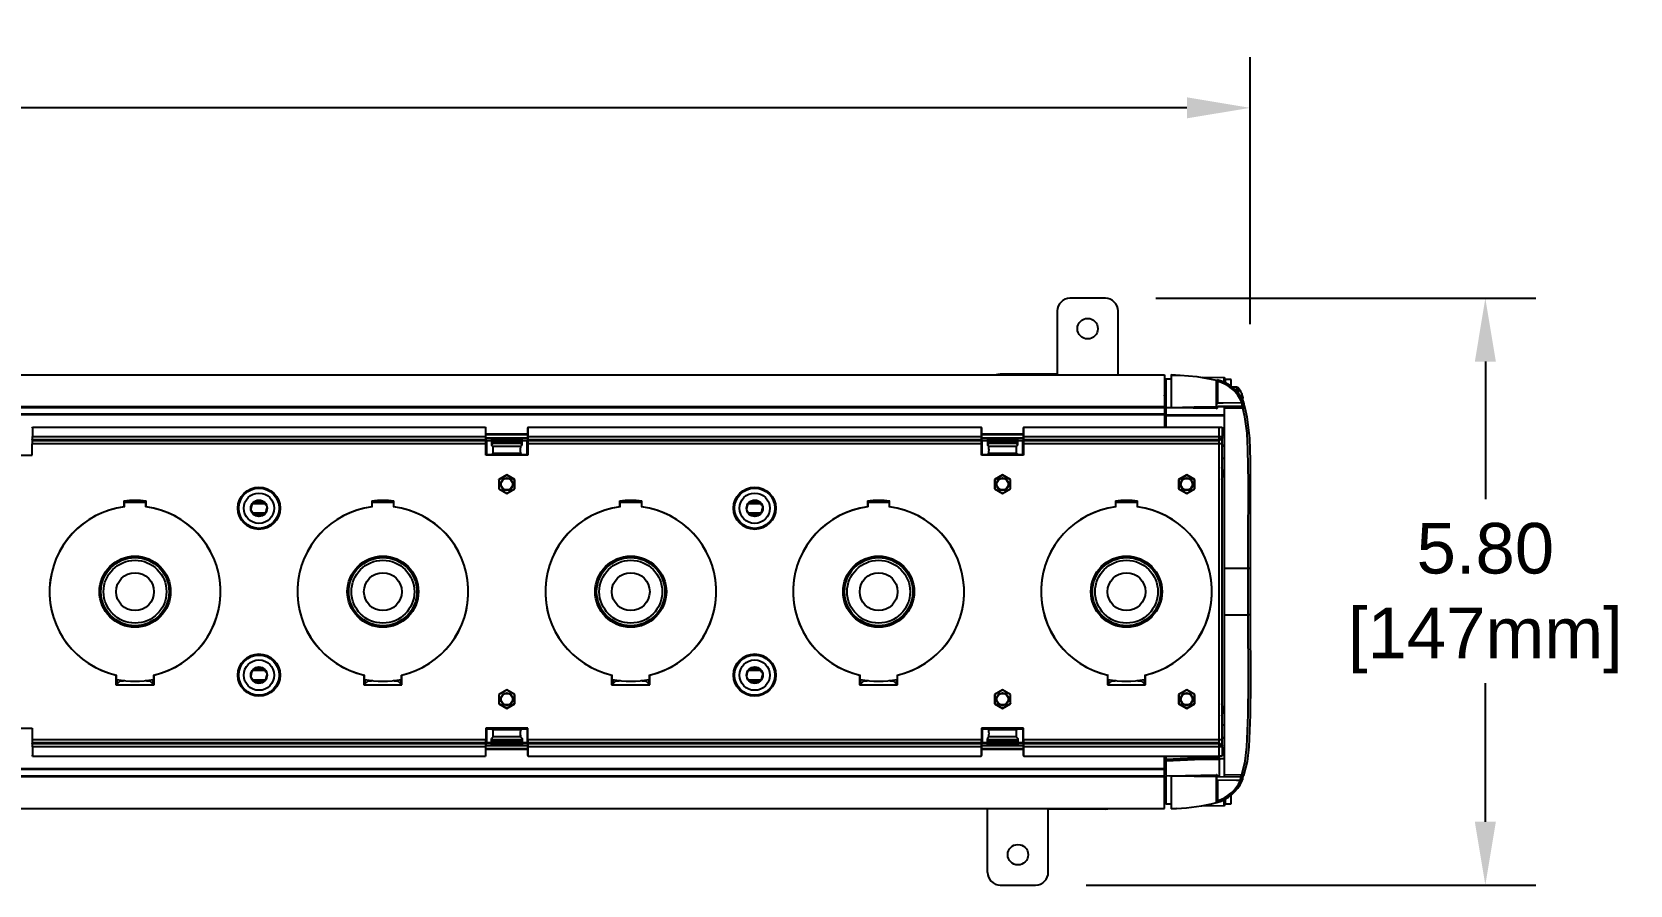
# Model space of a CAD drawing. Header units: inches. Extents: x 5 to 105, y 0 to 80.
# Drawn here: x 71.13 to 86.93, y 3.65 to 12.08 of the extents above; entities that cross this region are included whole.
import ezdxf

# ---------------------------------------------------------------- set-up
doc = ezdxf.new("R2010")
doc.units = ezdxf.units.IN
doc.header["$MEASUREMENT"] = 0
doc.layers.add('DIM', color=1, linetype='Continuous')
doc.styles.add('Arial', font='arial.ttf')
doc.dimstyles.new('ANSI & Metric .50 Stacked', dxfattribs={"dimscale": 2.666667, "dimtxt": 0.5, "dimasz": 0.625, "dimexe": 0.5, "dimexo": 0.5, "dimgap": 0.166667, "dimtad": 0, "dimtih": 1, "dimtoh": 1, "dimzin": 4, "dimdsep": 46, "dimtxsty": 'Arial', "dimcen": 0.25, "dimadec": 0, "dimazin": 0, "dimtfac": 0.75, "dimtofl": 0, "dimtmove": 0, "dimatfit": 3, "dimfxl": 1, "dimtolj": 1, "dimtzin": 0, "dimarcsym": 0})

# ---------------------------------------------------------------- blocks, each defined once
blk = doc.blocks.new('*D2')
at = {"layer": 'Defpoints', "color": 0, "transparency": 16777216}
for p in [(83.174, 11.333), (4.777, 8.695), (83.174, 8.694)]:
    blk.add_point(p, dxfattribs=at)
at = {"layer": 'DIM', "color": 0, "lineweight": -2, "transparency": 16777216}
for p, q in [((4.777, 9.195), (4.777, 11.833)), ((83.174, 9.194), (83.174, 11.833)), ((5.402, 11.333), (42.302, 11.333)), ((82.549, 11.333), (45.649, 11.333))]:
    blk.add_line(p, q, dxfattribs=at)
at = {"layer": 'DIM', "color": 0, "transparency": 16777216}
for points in [[(5.402, 11.437), (5.402, 11.229), (4.777, 11.333)], [(82.549, 11.437), (82.549, 11.229), (83.174, 11.333)]]:
    blk.add_solid(points, dxfattribs=at)
at = {"layer": 'DIM', "color": 0, "transparency": 16777216, "char_height": 0.5, "attachment_point": 5, "style": 'Arial'}
for s, insert in [('\\A1;78.40', (43.976, 11.755)), ('\\A1;[1991mm]', (43.976, 10.846))]:
    blk.add_mtext(s, dxfattribs=dict(at, insert=insert))
blk = doc.blocks.new('*D8')
at = {"layer": 'Defpoints', "color": 0, "transparency": 16777216}
for p in [(81.743, 9.45), (85.499, 9.45), (81.054, 3.65)]:
    blk.add_point(p, dxfattribs=at)
at = {"layer": 'DIM', "color": 0, "lineweight": -2, "transparency": 16777216}
for p, q in [((82.243, 9.45), (85.999, 9.45)), ((85.499, 8.825), (85.499, 7.463)), ((85.499, 4.275), (85.499, 5.645)), ((81.554, 3.65), (85.999, 3.65))]:
    blk.add_line(p, q, dxfattribs=at)
at = {"layer": 'DIM', "color": 0, "transparency": 16777216}
for points in [[(85.395, 8.825), (85.603, 8.825), (85.499, 9.45)], [(85.395, 4.275), (85.603, 4.275), (85.499, 3.65)]]:
    blk.add_solid(points, dxfattribs=at)
at = {"layer": 'DIM', "color": 0, "transparency": 16777216, "char_height": 0.5, "attachment_point": 5, "style": 'Arial'}
for s, insert in [('\\A1;5.80', (85.499, 6.976)), ('\\A1;[147mm]', (85.499, 6.067))]:
    blk.add_mtext(s, dxfattribs=dict(at, insert=insert))

msp = doc.modelspace()

# ---------------------------------------------------------------- linework, layer by layer
for p, q in [((81.268, 9.325), (81.268, 8.7)), ((81.743, 9.45), (81.393, 9.45)), ((81.868, 8.693), (81.868, 9.325)), ((5.627, 8.693), (82.327, 8.693)), ((81.268, 8.7), (80.704, 8.7)), ((82.327, 8.693), (82.327, 8.177)), ((82.392, 8.697), (82.392, 8.369)), ((82.392, 8.697), (82.484, 8.691)), ((82.392, 8.692), (82.484, 8.691)), ((82.327, 8.532), (82.342, 8.531)), ((82.342, 8.65), (82.342, 8.368)), ((82.919, 8.663), (82.7, 8.666)), ((82.842, 8.641), (82.844, 8.641)), ((82.846, 8.64), (82.844, 8.641)), ((82.846, 8.396), (82.846, 8.646)), ((82.852, 8.631), (82.852, 8.409)), ((82.919, 8.621), (82.919, 8.663)), ((82.928, 8.653), (82.928, 8.613)), ((82.988, 8.647), (82.928, 8.647)), ((82.988, 8.575), (82.988, 8.647)), ((83.039, 8.572), (83.01, 8.572)), ((83.01, 8.572), (83.01, 8.558)), ((83.039, 8.572), (83.039, 8.535)), ((83.056, 8.564), (83.056, 8.513)), ((5.627, 8.381), (82.327, 8.381)), ((82.335, 8.408), (82.323, 8.409)), ((82.327, 8.375), (82.342, 8.375)), ((82.328, 8.432), (82.342, 8.431)), ((82.342, 8.421), (82.329, 8.422)), ((82.667, 8.374), (82.842, 8.37)), ((82.842, 8.377), (82.842, 8.377)), ((82.842, 8.37), (82.842, 8.377)), ((82.852, 8.38), (82.852, 8.37)), ((82.856, 8.379), (82.856, 8.379)), ((82.921, 8.38), (82.921, 8.38)), ((82.922, 8.38), (83.093, 8.383)), ((82.922, 4.723), (82.922, 8.38)), ((83.091, 8.508), (83.091, 8.507)), ((83.091, 8.435), (83.091, 8.4)), ((83.091, 8.434), (83.104, 8.435)), ((83.105, 8.434), (83.091, 8.433)), ((83.091, 8.432), (83.104, 8.433)), ((83.093, 8.383), (83.096, 8.383)), ((83.105, 8.462), (83.101, 8.462)), ((83.101, 8.461), (83.105, 8.461)), ((82.327, 8.369), (5.627, 8.369)), ((5.627, 8.309), (82.327, 8.309)), ((82.327, 8.299), (5.627, 8.299)), ((82.342, 8.365), (82.327, 8.365)), ((82.327, 8.235), (82.342, 8.235)), ((82.342, 8.225), (82.327, 8.225)), ((82.392, 8.369), (82.342, 8.368)), ((82.342, 8.361), (82.342, 8.177)), ((82.342, 8.299), (82.922, 8.299)), ((82.922, 8.289), (82.342, 8.289)), ((82.842, 8.36), (82.38, 8.369)), ((82.852, 8.37), (82.842, 8.37)), ((83.103, 8.363), (82.922, 8.36)), ((71.132, 8.171), (71.138, 8.177)), ((71.138, 8.177), (71.138, 8.084)), ((71.138, 8.177), (75.616, 8.177)), ((71.138, 8.084), (75.616, 8.084)), ((75.616, 8.177), (75.616, 8.084)), ((75.621, 8.171), (75.616, 8.177)), ((75.621, 8.082), (75.621, 8.171)), ((75.621, 8.109), (76.032, 8.109)), ((76.032, 8.101), (75.621, 8.101)), ((75.627, 8.032), (75.621, 8.082)), ((75.622, 8.071), (76.031, 8.071)), ((76.031, 8.069), (75.623, 8.069)), ((75.677, 8.069), (75.677, 8)), ((75.692, 8.055), (75.678, 8.069)), ((75.962, 8.055), (75.976, 8.069)), ((75.977, 8), (75.977, 8.069)), ((76.032, 8.082), (76.027, 8.032)), ((76.038, 8.177), (76.032, 8.171)), ((76.032, 8.171), (76.032, 8.082)), ((76.038, 8.084), (76.038, 8.177)), ((76.038, 8.177), (80.516, 8.177)), ((76.038, 8.084), (80.516, 8.084)), ((80.516, 8.177), (80.516, 8.084)), ((80.521, 8.171), (80.516, 8.177)), ((80.521, 8.082), (80.521, 8.171)), ((80.521, 8.109), (80.932, 8.109)), ((80.932, 8.101), (80.521, 8.101)), ((80.527, 8.032), (80.521, 8.082)), ((80.522, 8.071), (80.931, 8.071)), ((80.931, 8.069), (80.523, 8.069)), ((80.577, 8.069), (80.577, 8)), ((80.592, 8.055), (80.578, 8.069)), ((80.862, 8.055), (80.876, 8.069)), ((80.877, 8), (80.877, 8.069)), ((80.932, 8.082), (80.927, 8.032)), ((80.938, 8.177), (80.932, 8.171)), ((80.932, 8.171), (80.932, 8.082)), ((80.938, 8.084), (80.938, 8.177)), ((80.938, 8.177), (82.867, 8.177)), ((80.938, 8.084), (82.897, 8.084)), ((82.867, 4.923), (82.867, 8.177)), ((82.867, 8.177), (82.897, 8.175)), ((82.896, 8.075), (82.867, 8.05)), ((82.896, 8.069), (82.867, 8.044)), ((82.896, 8.075), (82.896, 8.069)), ((82.897, 8.175), (82.897, 8.084)), ((82.897, 8.106), (82.922, 8.104)), ((82.922, 8.094), (82.897, 8.096)), ((71.134, 7.898), (71.127, 7.905)), ((71.134, 7.898), (71.134, 8.01)), ((75.619, 8.01), (71.134, 8.01)), ((71.136, 8.05), (71.136, 8.044)), ((75.617, 8.05), (71.136, 8.05)), ((71.136, 8.044), (75.618, 8.044)), ((75.617, 8.05), (75.618, 8.044)), ((75.619, 7.898), (75.619, 8.01)), ((75.619, 7.898), (75.627, 7.905)), ((75.625, 8.048), (75.677, 8.048)), ((75.625, 8.045), (75.677, 8.045)), ((75.627, 8.032), (75.627, 7.905)), ((75.627, 7.905), (75.668, 7.905)), ((75.677, 8), (75.692, 8.015)), ((75.691, 7.986), (75.677, 8)), ((75.678, 7.906), (75.691, 7.916)), ((75.963, 7.986), (75.691, 7.986)), ((75.963, 7.916), (75.691, 7.916)), ((75.962, 8.055), (75.692, 8.055)), ((75.961, 8.045), (75.692, 8.045)), ((75.692, 8.025), (75.692, 8.045)), ((75.961, 8.025), (75.692, 8.025)), ((75.962, 8.015), (75.692, 8.015)), ((75.961, 8.025), (75.961, 8.045)), ((75.977, 8), (75.962, 8.015)), ((75.963, 7.986), (75.977, 8)), ((75.976, 7.906), (75.963, 7.916)), ((75.977, 8.048), (76.029, 8.048)), ((75.977, 8.045), (76.028, 8.045)), ((75.986, 7.905), (76.027, 7.905)), ((76.027, 7.905), (76.027, 8.032)), ((76.034, 7.898), (76.027, 7.905)), ((76.034, 8.01), (76.034, 7.898)), ((80.519, 8.01), (76.034, 8.01)), ((76.036, 8.044), (76.036, 8.05)), ((80.517, 8.05), (76.036, 8.05)), ((76.036, 8.044), (80.518, 8.044)), ((80.517, 8.05), (80.518, 8.044)), ((80.519, 7.898), (80.519, 8.01)), ((80.519, 7.898), (80.527, 7.905)), ((80.525, 8.048), (80.577, 8.048)), ((80.525, 8.045), (80.577, 8.045)), ((80.527, 7.905), (80.527, 8.032)), ((80.527, 7.905), (80.577, 7.905)), ((80.577, 8), (80.592, 8.015)), ((80.591, 7.986), (80.577, 8)), ((80.577, 7.905), (80.591, 7.916)), ((80.863, 7.986), (80.591, 7.986)), ((80.863, 7.916), (80.591, 7.916)), ((80.862, 8.055), (80.592, 8.055)), ((80.592, 8.025), (80.592, 8.045)), ((80.861, 8.045), (80.592, 8.045)), ((80.861, 8.025), (80.592, 8.025)), ((80.862, 8.015), (80.592, 8.015)), ((80.861, 8.025), (80.861, 8.045)), ((80.877, 8), (80.862, 8.015)), ((80.863, 7.986), (80.877, 8)), ((80.877, 7.905), (80.863, 7.916)), ((80.877, 8.048), (80.929, 8.048)), ((80.877, 8.045), (80.928, 8.045)), ((80.877, 7.905), (80.927, 7.905)), ((80.927, 7.905), (80.927, 8.032)), ((80.934, 7.898), (80.927, 7.905)), ((80.934, 8.01), (80.934, 7.898)), ((82.894, 8.01), (80.934, 8.01)), ((80.936, 8.044), (80.936, 8.05)), ((82.867, 8.05), (80.936, 8.05)), ((80.936, 8.044), (82.867, 8.044)), ((82.894, 8.01), (82.894, 5.09)), ((82.894, 7.999), (82.922, 7.997)), ((82.922, 7.988), (82.894, 7.99)), ((70.719, 7.898), (71.134, 7.898)), ((76.034, 7.898), (75.619, 7.898)), ((80.934, 7.898), (80.519, 7.898)), ((82.894, 7.871), (82.922, 7.869)), ((75.827, 7.705), (75.747, 7.659)), ((75.747, 7.659), (75.747, 7.566)), ((75.749, 7.657), (75.747, 7.659)), ((75.827, 7.702), (75.749, 7.657)), ((75.749, 7.657), (75.749, 7.568)), ((75.907, 7.659), (75.827, 7.705)), ((75.827, 7.702), (75.827, 7.705)), ((75.904, 7.657), (75.827, 7.702)), ((75.904, 7.657), (75.907, 7.659)), ((75.904, 7.568), (75.904, 7.657)), ((75.907, 7.566), (75.907, 7.659)), ((80.727, 7.705), (80.647, 7.659)), ((80.647, 7.659), (80.647, 7.566)), ((80.649, 7.657), (80.647, 7.659)), ((80.727, 7.702), (80.649, 7.657)), ((80.649, 7.657), (80.649, 7.568)), ((80.807, 7.659), (80.727, 7.705)), ((80.727, 7.702), (80.727, 7.705)), ((80.804, 7.657), (80.727, 7.702)), ((80.804, 7.657), (80.807, 7.659)), ((80.804, 7.568), (80.804, 7.657)), ((80.807, 7.566), (80.807, 7.659)), ((82.547, 7.705), (82.467, 7.659)), ((82.467, 7.659), (82.467, 7.566)), ((82.469, 7.657), (82.467, 7.659)), ((82.547, 7.702), (82.469, 7.657)), ((82.469, 7.657), (82.469, 7.568)), ((82.627, 7.659), (82.547, 7.705)), ((82.547, 7.702), (82.547, 7.705)), ((82.624, 7.657), (82.547, 7.702)), ((82.624, 7.657), (82.627, 7.659)), ((82.624, 7.568), (82.624, 7.657)), ((82.627, 7.566), (82.627, 7.659)), ((72.042, 7.447), (72.042, 7.388)), ((72.052, 7.438), (72.042, 7.447)), ((72.047, 7.388), (72.047, 7.435)), ((72.05, 7.43), (72.152, 7.436)), ((72.053, 7.438), (72.053, 7.438)), ((72.053, 7.438), (72.053, 7.43)), ((72.152, 7.436), (72.253, 7.43)), ((72.251, 7.438), (72.25, 7.438)), ((72.25, 7.43), (72.25, 7.438)), ((72.252, 7.438), (72.261, 7.447)), ((72.257, 7.435), (72.257, 7.388)), ((72.261, 7.388), (72.261, 7.447)), ((73.434, 7.427), (73.319, 7.427)), ((73.347, 7.447), (73.322, 7.431)), ((73.324, 7.43), (73.432, 7.43)), ((73.342, 7.444), (73.4, 7.444)), ((73.345, 7.446), (73.396, 7.446)), ((73.407, 7.447), (73.377, 7.453)), ((73.449, 7.404), (73.432, 7.43)), ((74.492, 7.447), (74.492, 7.388)), ((74.502, 7.438), (74.492, 7.447)), ((74.497, 7.388), (74.497, 7.435)), ((74.5, 7.43), (74.602, 7.436)), ((74.503, 7.438), (74.503, 7.438)), ((74.503, 7.438), (74.503, 7.43)), ((74.602, 7.436), (74.703, 7.43)), ((74.701, 7.438), (74.7, 7.438)), ((74.7, 7.43), (74.7, 7.438)), ((74.702, 7.438), (74.711, 7.447)), ((74.707, 7.435), (74.707, 7.388)), ((74.711, 7.388), (74.711, 7.447)), ((75.749, 7.568), (75.747, 7.566)), ((75.747, 7.566), (75.827, 7.52)), ((75.749, 7.568), (75.827, 7.523)), ((75.827, 7.523), (75.904, 7.568)), ((75.827, 7.52), (75.907, 7.566)), ((75.827, 7.523), (75.827, 7.52)), ((75.904, 7.568), (75.907, 7.566)), ((76.952, 7.438), (76.942, 7.447)), ((76.942, 7.447), (76.942, 7.388)), ((76.947, 7.388), (76.947, 7.435)), ((76.95, 7.43), (77.052, 7.436)), ((76.953, 7.438), (76.953, 7.438)), ((76.953, 7.438), (76.953, 7.43)), ((77.052, 7.436), (77.153, 7.43)), ((77.151, 7.438), (77.15, 7.438)), ((77.15, 7.43), (77.15, 7.438)), ((77.152, 7.438), (77.161, 7.447)), ((77.157, 7.435), (77.157, 7.388)), ((77.161, 7.388), (77.161, 7.447)), ((78.334, 7.427), (78.219, 7.427)), ((78.247, 7.447), (78.222, 7.431)), ((78.224, 7.43), (78.332, 7.43)), ((78.242, 7.444), (78.3, 7.444)), ((78.245, 7.446), (78.296, 7.446)), ((78.307, 7.447), (78.277, 7.453)), ((78.349, 7.404), (78.332, 7.43)), ((79.402, 7.438), (79.392, 7.447)), ((79.392, 7.447), (79.392, 7.388)), ((79.397, 7.388), (79.397, 7.435)), ((79.4, 7.43), (79.502, 7.436)), ((79.403, 7.438), (79.403, 7.438)), ((79.403, 7.438), (79.403, 7.43)), ((79.502, 7.436), (79.603, 7.43)), ((79.601, 7.438), (79.6, 7.438)), ((79.6, 7.43), (79.6, 7.438)), ((79.602, 7.438), (79.611, 7.447)), ((79.607, 7.435), (79.607, 7.388)), ((79.611, 7.388), (79.611, 7.447)), ((80.649, 7.568), (80.647, 7.566)), ((80.647, 7.566), (80.727, 7.52)), ((80.649, 7.568), (80.727, 7.523)), ((80.727, 7.523), (80.804, 7.568)), ((80.727, 7.52), (80.807, 7.566)), ((80.727, 7.523), (80.727, 7.52)), ((80.804, 7.568), (80.807, 7.566)), ((81.852, 7.438), (81.842, 7.447)), ((81.842, 7.447), (81.842, 7.388)), ((81.847, 7.388), (81.847, 7.435)), ((81.85, 7.43), (81.952, 7.436)), ((81.853, 7.438), (81.853, 7.438)), ((81.853, 7.438), (81.853, 7.43)), ((81.952, 7.436), (82.053, 7.43)), ((82.051, 7.438), (82.05, 7.438)), ((82.05, 7.43), (82.05, 7.438)), ((82.052, 7.438), (82.061, 7.447)), ((82.057, 7.435), (82.057, 7.388)), ((82.061, 7.388), (82.061, 7.447)), ((82.469, 7.568), (82.467, 7.566)), ((82.467, 7.566), (82.547, 7.52)), ((82.469, 7.568), (82.547, 7.523)), ((82.547, 7.523), (82.624, 7.568)), ((82.547, 7.52), (82.627, 7.566)), ((82.547, 7.523), (82.547, 7.52)), ((82.624, 7.568), (82.627, 7.566)), ((73.304, 7.346), (73.321, 7.32)), ((73.315, 7.423), (73.437, 7.423)), ((73.316, 7.328), (73.439, 7.328)), ((73.32, 7.322), (73.434, 7.322)), ((73.432, 7.32), (73.321, 7.32)), ((73.346, 7.303), (73.376, 7.297)), ((73.353, 7.306), (73.411, 7.306)), ((73.406, 7.303), (73.431, 7.319)), ((73.449, 7.344), (73.455, 7.374)), ((78.204, 7.346), (78.221, 7.32)), ((78.215, 7.423), (78.337, 7.423)), ((78.216, 7.328), (78.339, 7.328)), ((78.22, 7.322), (78.334, 7.322)), ((78.332, 7.32), (78.221, 7.32)), ((78.246, 7.303), (78.276, 7.297)), ((78.253, 7.306), (78.311, 7.306)), ((78.306, 7.303), (78.331, 7.319)), ((78.349, 7.344), (78.355, 7.374)), ((82.922, 6.782), (83.154, 6.782)), ((83.155, 6.321), (83.154, 6.782)), ((83.174, 6.782), (83.175, 6.32)), ((82.922, 6.321), (83.155, 6.321)), ((71.963, 5.726), (71.963, 5.629)), ((71.969, 5.678), (71.969, 5.725)), ((72.334, 5.725), (72.334, 5.678)), ((72.34, 5.629), (72.34, 5.726)), ((73.304, 5.696), (73.321, 5.67)), ((73.437, 5.772), (73.314, 5.772)), ((73.316, 5.774), (73.436, 5.774)), ((73.434, 5.777), (73.319, 5.777)), ((73.321, 5.78), (73.432, 5.78)), ((73.347, 5.797), (73.322, 5.781)), ((73.342, 5.794), (73.401, 5.794)), ((73.407, 5.797), (73.377, 5.803)), ((73.449, 5.754), (73.432, 5.78)), ((73.449, 5.694), (73.455, 5.724)), ((74.413, 5.726), (74.413, 5.629)), ((74.419, 5.678), (74.419, 5.725)), ((74.784, 5.725), (74.784, 5.678)), ((74.79, 5.629), (74.79, 5.726)), ((76.863, 5.726), (76.863, 5.629)), ((76.869, 5.678), (76.869, 5.725)), ((77.234, 5.725), (77.234, 5.678)), ((77.24, 5.629), (77.24, 5.726)), ((78.204, 5.696), (78.221, 5.67)), ((78.337, 5.772), (78.214, 5.772)), ((78.216, 5.774), (78.336, 5.774)), ((78.334, 5.777), (78.219, 5.777)), ((78.221, 5.78), (78.332, 5.78)), ((78.247, 5.797), (78.222, 5.781)), ((78.242, 5.794), (78.301, 5.794)), ((78.307, 5.797), (78.277, 5.803)), ((78.349, 5.754), (78.332, 5.78)), ((78.349, 5.694), (78.355, 5.724)), ((79.313, 5.726), (79.313, 5.629)), ((79.319, 5.678), (79.319, 5.725)), ((79.684, 5.725), (79.684, 5.678)), ((79.69, 5.629), (79.69, 5.726)), ((81.763, 5.726), (81.763, 5.629)), ((81.769, 5.678), (81.769, 5.725)), ((82.134, 5.725), (82.134, 5.678)), ((82.14, 5.629), (82.14, 5.726)), ((71.963, 5.629), (71.977, 5.642)), ((71.963, 5.629), (72.34, 5.629)), ((71.977, 5.642), (71.977, 5.673)), ((71.978, 5.643), (72.006, 5.668)), ((72.006, 5.668), (72.006, 5.676)), ((72.006, 5.668), (72.039, 5.668)), ((72.265, 5.668), (72.297, 5.668)), ((72.297, 5.668), (72.297, 5.676)), ((72.326, 5.643), (72.297, 5.668)), ((72.327, 5.673), (72.327, 5.642)), ((72.34, 5.629), (72.327, 5.642)), ((73.317, 5.677), (73.438, 5.677)), ((73.32, 5.672), (73.434, 5.672)), ((73.429, 5.67), (73.321, 5.67)), ((73.346, 5.653), (73.376, 5.647)), ((73.353, 5.656), (73.411, 5.656)), ((73.357, 5.654), (73.409, 5.654)), ((73.406, 5.653), (73.431, 5.669)), ((74.413, 5.629), (74.427, 5.642)), ((74.413, 5.629), (74.79, 5.629)), ((74.427, 5.642), (74.427, 5.673)), ((74.428, 5.643), (74.456, 5.668)), ((74.456, 5.668), (74.456, 5.676)), ((74.456, 5.668), (74.489, 5.668)), ((74.715, 5.668), (74.747, 5.668)), ((74.747, 5.668), (74.747, 5.676)), ((74.776, 5.643), (74.747, 5.668)), ((74.777, 5.673), (74.777, 5.642)), ((74.79, 5.629), (74.777, 5.642)), ((75.827, 5.58), (75.747, 5.534)), ((75.747, 5.534), (75.747, 5.441)), ((75.749, 5.532), (75.747, 5.534)), ((75.827, 5.577), (75.749, 5.532)), ((75.749, 5.532), (75.749, 5.443)), ((75.907, 5.534), (75.827, 5.58)), ((75.827, 5.577), (75.827, 5.58)), ((75.904, 5.532), (75.827, 5.577)), ((75.904, 5.532), (75.907, 5.534)), ((75.904, 5.443), (75.904, 5.532)), ((75.907, 5.441), (75.907, 5.534)), ((76.863, 5.629), (76.877, 5.642)), ((76.863, 5.629), (77.24, 5.629)), ((76.877, 5.642), (76.877, 5.673)), ((76.878, 5.643), (76.906, 5.668)), ((76.906, 5.668), (76.906, 5.676)), ((76.906, 5.668), (76.939, 5.668)), ((77.165, 5.668), (77.197, 5.668)), ((77.197, 5.668), (77.197, 5.676)), ((77.226, 5.643), (77.197, 5.668)), ((77.227, 5.673), (77.227, 5.642)), ((77.24, 5.629), (77.227, 5.642)), ((78.217, 5.677), (78.338, 5.677)), ((78.22, 5.672), (78.334, 5.672)), ((78.329, 5.67), (78.221, 5.67)), ((78.246, 5.653), (78.276, 5.647)), ((78.253, 5.656), (78.311, 5.656)), ((78.257, 5.654), (78.309, 5.654)), ((78.306, 5.653), (78.331, 5.669)), ((79.313, 5.629), (79.327, 5.642)), ((79.313, 5.629), (79.69, 5.629)), ((79.327, 5.642), (79.327, 5.673)), ((79.328, 5.643), (79.356, 5.668)), ((79.356, 5.668), (79.356, 5.676)), ((79.356, 5.668), (79.389, 5.668)), ((79.615, 5.668), (79.647, 5.668)), ((79.647, 5.668), (79.647, 5.676)), ((79.676, 5.643), (79.647, 5.668)), ((79.659, 5.657), (79.677, 5.657)), ((79.677, 5.673), (79.677, 5.642)), ((79.69, 5.629), (79.677, 5.642)), ((80.727, 5.58), (80.647, 5.534)), ((80.647, 5.534), (80.647, 5.441)), ((80.649, 5.532), (80.647, 5.534)), ((80.727, 5.577), (80.649, 5.532)), ((80.649, 5.532), (80.649, 5.443)), ((80.807, 5.534), (80.727, 5.58)), ((80.727, 5.577), (80.727, 5.58)), ((80.804, 5.532), (80.727, 5.577)), ((80.804, 5.532), (80.807, 5.534)), ((80.804, 5.443), (80.804, 5.532)), ((80.807, 5.441), (80.807, 5.534)), ((81.763, 5.629), (81.777, 5.642)), ((81.763, 5.629), (82.14, 5.629)), ((81.777, 5.642), (81.777, 5.673)), ((81.777, 5.657), (81.794, 5.657)), ((81.778, 5.643), (81.806, 5.668)), ((81.806, 5.668), (81.806, 5.676)), ((81.806, 5.668), (81.839, 5.668)), ((82.065, 5.668), (82.097, 5.668)), ((82.097, 5.668), (82.097, 5.676)), ((82.126, 5.643), (82.097, 5.668)), ((82.127, 5.673), (82.127, 5.642)), ((82.14, 5.629), (82.127, 5.642)), ((82.547, 5.58), (82.467, 5.534)), ((82.467, 5.534), (82.467, 5.441)), ((82.469, 5.532), (82.467, 5.534)), ((82.547, 5.577), (82.469, 5.532)), ((82.469, 5.532), (82.469, 5.443)), ((82.627, 5.534), (82.547, 5.58)), ((82.547, 5.577), (82.547, 5.58)), ((82.624, 5.532), (82.547, 5.577)), ((82.624, 5.532), (82.627, 5.534)), ((82.624, 5.443), (82.624, 5.532)), ((82.627, 5.441), (82.627, 5.534)), ((75.749, 5.443), (75.747, 5.441)), ((75.747, 5.441), (75.827, 5.395)), ((75.749, 5.443), (75.827, 5.398)), ((75.827, 5.398), (75.904, 5.443)), ((75.827, 5.395), (75.907, 5.441)), ((75.827, 5.398), (75.827, 5.395)), ((75.904, 5.443), (75.907, 5.441)), ((80.649, 5.443), (80.647, 5.441)), ((80.647, 5.441), (80.727, 5.395)), ((80.649, 5.443), (80.727, 5.398)), ((80.727, 5.398), (80.804, 5.443)), ((80.727, 5.395), (80.807, 5.441)), ((80.727, 5.398), (80.727, 5.395)), ((80.804, 5.443), (80.807, 5.441)), ((82.469, 5.443), (82.467, 5.441)), ((82.467, 5.441), (82.547, 5.395)), ((82.469, 5.443), (82.547, 5.398)), ((82.547, 5.398), (82.624, 5.443)), ((82.547, 5.395), (82.627, 5.441)), ((82.547, 5.398), (82.547, 5.395)), ((82.624, 5.443), (82.627, 5.441)), ((82.922, 5.23), (82.894, 5.229)), ((70.719, 5.202), (71.134, 5.202)), ((71.134, 5.202), (71.127, 5.195)), ((71.134, 5.202), (71.134, 5.09)), ((71.134, 5.09), (75.619, 5.09)), ((71.136, 5.056), (71.136, 5.05)), ((75.618, 5.056), (71.136, 5.056)), ((75.618, 5.056), (75.617, 5.05)), ((75.619, 5.202), (75.619, 5.09)), ((75.619, 5.202), (75.627, 5.195)), ((76.034, 5.202), (75.619, 5.202)), ((75.621, 5.018), (75.627, 5.068)), ((75.677, 5.055), (75.625, 5.055)), ((75.627, 5.195), (75.627, 5.068)), ((75.627, 5.195), (75.677, 5.195)), ((75.677, 5.195), (75.691, 5.184)), ((75.691, 5.114), (75.677, 5.1)), ((75.677, 5.1), (75.692, 5.085)), ((75.677, 5.031), (75.677, 5.1)), ((75.963, 5.184), (75.691, 5.184)), ((75.963, 5.114), (75.691, 5.114)), ((75.962, 5.085), (75.692, 5.085)), ((75.692, 5.075), (75.692, 5.055)), ((75.961, 5.075), (75.692, 5.075)), ((75.961, 5.055), (75.692, 5.055)), ((75.961, 5.075), (75.961, 5.055)), ((75.977, 5.1), (75.962, 5.085)), ((75.977, 5.195), (75.963, 5.184)), ((75.963, 5.114), (75.977, 5.1)), ((75.977, 5.195), (76.027, 5.195)), ((75.977, 5.1), (75.977, 5.031)), ((76.028, 5.055), (75.977, 5.055)), ((76.034, 5.202), (76.027, 5.195)), ((76.027, 5.195), (76.027, 5.068)), ((76.027, 5.068), (76.032, 5.018)), ((76.034, 5.09), (76.034, 5.202)), ((76.034, 5.09), (80.519, 5.09)), ((76.036, 5.05), (76.036, 5.056)), ((80.518, 5.056), (76.036, 5.056)), ((80.518, 5.056), (80.517, 5.05)), ((80.519, 5.202), (80.519, 5.09)), ((80.519, 5.202), (80.527, 5.195)), ((80.934, 5.202), (80.519, 5.202)), ((80.521, 5.018), (80.527, 5.068)), ((80.577, 5.055), (80.525, 5.055)), ((80.527, 5.195), (80.527, 5.068)), ((80.527, 5.195), (80.577, 5.195)), ((80.577, 5.195), (80.591, 5.184)), ((80.591, 5.114), (80.577, 5.1)), ((80.577, 5.1), (80.592, 5.085)), ((80.577, 5.031), (80.577, 5.1)), ((80.863, 5.184), (80.591, 5.184)), ((80.863, 5.114), (80.591, 5.114)), ((80.862, 5.085), (80.592, 5.085)), ((80.592, 5.075), (80.592, 5.055)), ((80.861, 5.075), (80.592, 5.075)), ((80.861, 5.055), (80.592, 5.055)), ((80.861, 5.075), (80.861, 5.055)), ((80.877, 5.1), (80.862, 5.085)), ((80.877, 5.195), (80.863, 5.184)), ((80.863, 5.114), (80.877, 5.1)), ((80.877, 5.195), (80.927, 5.195)), ((80.877, 5.1), (80.877, 5.031)), ((80.928, 5.055), (80.877, 5.055)), ((80.934, 5.202), (80.927, 5.195)), ((80.927, 5.195), (80.927, 5.068)), ((80.927, 5.068), (80.932, 5.018)), ((80.934, 5.09), (80.934, 5.202)), ((80.934, 5.09), (82.894, 5.09)), ((80.936, 5.05), (80.936, 5.056)), ((82.867, 5.056), (80.936, 5.056)), ((82.896, 5.031), (82.867, 5.056)), ((82.894, 5.11), (82.922, 5.112)), ((82.922, 5.103), (82.894, 5.1)), ((71.138, 4.923), (71.132, 4.929)), ((71.136, 5.05), (75.617, 5.05)), ((75.616, 5.016), (71.138, 5.016)), ((71.138, 5.016), (71.138, 4.923)), ((71.138, 4.923), (75.616, 4.923)), ((75.616, 5.016), (75.616, 4.923)), ((75.616, 4.923), (75.621, 4.929)), ((75.621, 4.929), (75.621, 5.018)), ((75.621, 4.999), (76.032, 4.999)), ((76.032, 4.99), (75.621, 4.99)), ((76.031, 5.029), (75.622, 5.029)), ((75.623, 5.031), (76.031, 5.031)), ((75.677, 5.052), (75.625, 5.052)), ((75.692, 5.045), (75.678, 5.031)), ((75.962, 5.045), (75.692, 5.045)), ((75.962, 5.045), (75.976, 5.031)), ((76.029, 5.052), (75.977, 5.052)), ((76.032, 5.018), (76.032, 4.929)), ((76.032, 4.929), (76.038, 4.923)), ((76.036, 5.05), (80.517, 5.05)), ((76.038, 4.923), (76.038, 5.016)), ((80.516, 5.016), (76.038, 5.016)), ((76.038, 4.923), (80.516, 4.923)), ((80.516, 5.016), (80.516, 4.923)), ((80.516, 4.923), (80.521, 4.929)), ((80.521, 4.929), (80.521, 5.018)), ((80.521, 4.999), (80.932, 4.999)), ((80.932, 4.99), (80.521, 4.99)), ((80.931, 5.029), (80.522, 5.029)), ((80.523, 5.031), (80.931, 5.031)), ((80.577, 5.052), (80.525, 5.052)), ((80.592, 5.045), (80.578, 5.031)), ((80.862, 5.045), (80.592, 5.045)), ((80.862, 5.045), (80.876, 5.031)), ((80.929, 5.052), (80.877, 5.052)), ((80.932, 5.018), (80.932, 4.929)), ((80.932, 4.929), (80.938, 4.923)), ((80.936, 5.05), (82.867, 5.05)), ((80.938, 4.923), (80.938, 5.016)), ((82.897, 5.016), (80.938, 5.016)), ((80.938, 4.923), (82.867, 4.923)), ((82.327, 4.406), (82.327, 4.923)), ((82.338, 4.909), (82.327, 4.909)), ((82.342, 4.923), (82.342, 4.739)), ((82.342, 4.894), (82.697, 4.912)), ((82.342, 4.884), (82.697, 4.902)), ((82.697, 4.912), (82.869, 4.912)), ((82.697, 4.902), (82.922, 4.902)), ((82.896, 5.025), (82.867, 5.05)), ((82.897, 4.925), (82.867, 4.923)), ((82.869, 4.912), (82.869, 4.923)), ((82.896, 5.031), (82.896, 5.025)), ((82.897, 5.016), (82.897, 4.925)), ((82.897, 5.004), (82.922, 5.005)), ((5.627, 4.801), (82.327, 4.801)), ((82.327, 4.791), (5.627, 4.791)), ((82.342, 4.856), (82.329, 4.856)), ((82.33, 4.855), (82.331, 4.854)), ((82.335, 4.849), (82.34, 4.849)), ((82.341, 4.85), (82.342, 4.851)), ((82.696, 4.892), (82.342, 4.874)), ((82.38, 4.731), (82.842, 4.739)), ((82.871, 4.892), (82.696, 4.892)), ((82.871, 4.724), (82.871, 4.892)), ((82.922, 4.743), (83.091, 4.74)), ((5.627, 4.731), (82.327, 4.731)), ((82.327, 4.719), (5.627, 4.719)), ((82.342, 4.732), (82.342, 4.45)), ((82.342, 4.732), (82.392, 4.731)), ((82.392, 4.731), (82.392, 4.403)), ((82.842, 4.729), (82.667, 4.726)), ((82.852, 4.729), (82.842, 4.729)), ((82.842, 4.723), (82.842, 4.729)), ((82.842, 4.723), (82.842, 4.723)), ((82.846, 4.465), (82.846, 4.714)), ((82.852, 4.729), (82.852, 4.723)), ((82.852, 4.694), (82.852, 4.475)), ((82.856, 4.724), (83.082, 4.72)), ((82.695, 4.433), (82.919, 4.437)), ((82.845, 4.466), (82.842, 4.465)), ((82.845, 4.466), (82.846, 4.466)), ((82.919, 4.437), (82.919, 4.494)), ((82.928, 4.5), (82.928, 4.447)), ((82.928, 4.452), (82.988, 4.452)), ((82.988, 4.452), (82.988, 4.546)), ((5.627, 4.406), (82.327, 4.406)), ((80.579, 3.775), (80.579, 4.406)), ((81.743, 4.4), (81.179, 4.4)), ((81.179, 3.775), (81.179, 4.4)), ((82.392, 4.408), (82.445, 4.407)), ((82.445, 4.407), (82.392, 4.403)), ((80.704, 3.65), (81.054, 3.65))]:
    msp.add_line(p, q)
at = {"flags": 128}
for points in [[(80.704, 8.7), (80.68, 8.698), (80.664, 8.693)], [(82.484, 8.691), (82.648, 8.676), (82.842, 8.641)], [(82.392, 8.651), (82.367, 8.65), (82.342, 8.65)], [(82.842, 8.377), (82.842, 8.382), (82.842, 8.514), (82.842, 8.641)], [(82.328, 8.421), (82.344, 8.42), (82.344, 8.42)], [(82.842, 8.377), (82.622, 8.373), (82.507, 8.371), (82.392, 8.369)], [(82.846, 8.416), (82.906, 8.417), (83.093, 8.42)], [(83.096, 8.383), (82.984, 8.381), (82.856, 8.379)], [(82.856, 8.379), (82.885, 8.379), (82.908, 8.38), (82.921, 8.38)], [(83.11, 8.423), (83.11, 8.423), (83.109, 8.424), (83.107, 8.424), (83.105, 8.424), (83.102, 8.423), (83.099, 8.422), (83.096, 8.421), (83.093, 8.42)], [(83.097, 8.383), (83.102, 8.384), (83.109, 8.387), (83.113, 8.392), (83.115, 8.396), (83.116, 8.401), (83.116, 8.404), (83.115, 8.407), (83.115, 8.409), (83.114, 8.412), (83.112, 8.417), (83.111, 8.422), (83.11, 8.423)], [(83.154, 6.782), (83.155, 6.992), (83.157, 7.631), (83.152, 7.954), (83.144, 8.116), (83.123, 8.277), (83.103, 8.363)], [(83.122, 8.368), (83.143, 8.28), (83.169, 8.065), (83.176, 7.848), (83.176, 7.631), (83.174, 6.992), (83.174, 6.782)], [(72.251, 7.438), (72.252, 7.438), (72.252, 7.438)], [(74.701, 7.438), (74.702, 7.438), (74.702, 7.438)], [(77.151, 7.438), (77.152, 7.438), (77.152, 7.438)], [(79.601, 7.438), (79.602, 7.438), (79.602, 7.438)], [(82.051, 7.438), (82.052, 7.438), (82.052, 7.438)], [(73.305, 7.405), (73.3, 7.39), (73.299, 7.375)], [(78.205, 7.405), (78.2, 7.39), (78.199, 7.375)], [(83.091, 4.74), (83.124, 4.876), (83.141, 5.016), (83.156, 5.334), (83.158, 5.652), (83.155, 6.321)], [(83.175, 6.32), (83.175, 6.291), (83.177, 5.652), (83.176, 5.333), (83.161, 5.015), (83.144, 4.872), (83.11, 4.733)], [(73.305, 5.755), (73.3, 5.74), (73.299, 5.725)], [(78.205, 5.755), (78.2, 5.74), (78.199, 5.725)], [(82.338, 4.909), (82.334, 4.917), (82.333, 4.923)], [(82.329, 4.856), (82.333, 4.851), (82.335, 4.849)], [(82.34, 4.849), (82.341, 4.849), (82.341, 4.85)], [(82.392, 4.731), (82.507, 4.729), (82.622, 4.727), (82.842, 4.723)], [(82.842, 4.465), (82.842, 4.476), (82.842, 4.59), (82.842, 4.723)], [(83.078, 4.683), (83.038, 4.684), (82.846, 4.687)], [(82.856, 4.724), (82.856, 4.724), (82.855, 4.724), (82.85, 4.722), (82.849, 4.72)], [(83.078, 4.683), (83.081, 4.682), (83.084, 4.681), (83.087, 4.68), (83.09, 4.679), (83.092, 4.679), (83.094, 4.679), (83.095, 4.679), (83.095, 4.68)], [(83.095, 4.68), (83.096, 4.682), (83.098, 4.687), (83.1, 4.692), (83.101, 4.694), (83.101, 4.698), (83.102, 4.702), (83.1, 4.709), (83.096, 4.714), (83.09, 4.718), (83.082, 4.72), (83.082, 4.72)], [(82.323, 4.485), (82.332, 4.496), (82.339, 4.507)], [(82.392, 4.449), (82.367, 4.45), (82.342, 4.45)], [(81.743, 4.4), (81.768, 4.402), (81.783, 4.406)]]:
    msp.add_lwpolyline(points, dxfattribs=at)
for centre, radius in [((81.568, 9.15), 0.101), ((73.377, 7.375), 0.209), ((75.827, 7.612), 0.062), ((75.827, 7.612), 0.0564), ((78.277, 7.375), 0.209), ((80.727, 7.612), 0.062), ((80.727, 7.612), 0.0564), ((82.547, 7.612), 0.062), ((82.547, 7.612), 0.0564), ((73.377, 7.375), 0.199), ((73.377, 7.375), 0.15), ((73.377, 7.375), 0.0809), ((73.377, 7.375), 0.08), ((73.377, 7.375), 0.078), ((78.277, 7.375), 0.199), ((78.277, 7.375), 0.15), ((78.277, 7.375), 0.0809), ((78.277, 7.375), 0.08), ((78.277, 7.375), 0.078), ((72.152, 6.55), 0.352), ((72.152, 6.55), 0.337), ((72.152, 6.55), 0.311), ((74.602, 6.55), 0.352), ((74.602, 6.55), 0.337), ((74.602, 6.55), 0.311), ((77.052, 6.55), 0.352), ((77.052, 6.55), 0.337), ((77.052, 6.55), 0.311), ((79.502, 6.55), 0.352), ((79.502, 6.55), 0.337), ((79.502, 6.55), 0.311), ((81.952, 6.55), 0.352), ((81.952, 6.55), 0.337), ((81.952, 6.55), 0.311), ((72.152, 6.55), 0.187), ((74.602, 6.55), 0.187), ((77.052, 6.55), 0.187), ((79.502, 6.55), 0.187), ((81.952, 6.55), 0.187), ((73.377, 5.725), 0.209), ((73.377, 5.725), 0.199), ((73.377, 5.725), 0.15), ((78.277, 5.725), 0.209), ((78.277, 5.725), 0.199), ((78.277, 5.725), 0.15), ((73.377, 5.725), 0.0809), ((73.377, 5.725), 0.08), ((73.377, 5.725), 0.078), ((78.277, 5.725), 0.0809), ((78.277, 5.725), 0.08), ((78.277, 5.725), 0.078), ((75.827, 5.487), 0.062), ((75.827, 5.487), 0.0564), ((80.727, 5.487), 0.062), ((80.727, 5.487), 0.0564), ((82.547, 5.487), 0.062), ((82.547, 5.487), 0.0564), ((80.879, 3.95), 0.101)]:
    msp.add_circle(centre, radius)
for centre, radius, start, end in [((81.393, 9.325), 0.125, 90, 180), ((81.743, 9.325), 0.125, 0, 90), ((82.762, 8.278), 0.377, 22.4789, 77.0303), ((82.763, 8.285), 0.356, 22.3109, 76.4854), ((82.918, 8.653), 0.01, 0, 89), ((83.01, 8.55), 0.022, 90, 129.9561), ((83.039, 8.55), 0.022, 39.7904, 90), ((82.877, 8.415), 0.234, 23.5093, 39.7904), ((82.842, 8.387), 0.00999, 273.3886, 0.0744), ((82.856, 8.388), 0.00975, 228.4927, 270.8323), ((82.856, 8.389), 0.01, 230.5417, 270.997), ((82.876, 8.416), 0.234, 12.0944, 22.9904), ((83.057, 8.659), 0.231, 278.3767, 281.7421), ((82.93, 8.386), 0.166, 358.807, 11.7492), ((83.217, 8.437), 0.136, 203.5668, 213.114), ((83.102, 8.44), 0.0223, 83.8465, 93.3431), ((82.869, 8.416), 0.236, 4.8721, 11.2476), ((83.093, 8.486), 0.0272, 286.5088, 294.8072), ((82.924, 8.432), 0.183, 9.6027, 10.3191), ((83.069, 8.451), 0.0387, 335.9303, 337.4095), ((83.06, 8.45), 0.0472, 338.6186, 339.9773), ((90.456, 10.55), 7.651, 196.3587, 196.5684), ((82.985, 8.365), 0.144, 178.0047, 181.9953), ((82.842, 8.37), 0.01, 269, 0), ((82.716, 9.686), 1.379, 286.3086, 287.1237), ((82.642, 7.718), 0.26, 346.5295, 13.4705), ((72.152, 6.55), 0.903, 83.0398, 96.9602), ((72.052, 7.433), 0.0049, 73.6052, 95.1959), ((72.152, 6.55), 0.893, 83.6615, 96.3385), ((74.602, 6.55), 0.903, 83.0398, 96.9602), ((74.502, 7.433), 0.0049, 73.6076, 95.194), ((74.602, 6.55), 0.893, 83.6615, 96.3385), ((77.052, 6.55), 0.903, 83.0398, 96.9602), ((76.952, 7.433), 0.0049, 73.6093, 95.1919), ((77.052, 6.55), 0.893, 83.6615, 96.3385), ((79.502, 6.55), 0.903, 83.0398, 96.9602), ((79.402, 7.433), 0.00491, 73.6186, 95.1843), ((79.502, 6.55), 0.893, 83.6615, 96.3385), ((81.952, 6.55), 0.903, 83.0398, 96.9602), ((81.852, 7.433), 0.0049, 73.5999, 95.1994), ((81.952, 6.55), 0.893, 83.6615, 96.3385), ((72.152, 6.55), 0.845, 97.4403, 257.1306), ((72.152, 6.55), 0.845, 97.1531, 257.538), ((72.152, 6.55), 0.845, 282.462, 82.8469), ((72.152, 6.55), 0.845, 282.8694, 82.5597), ((74.602, 6.55), 0.845, 97.4403, 257.1306), ((74.602, 6.55), 0.845, 97.1531, 257.538), ((74.602, 6.55), 0.845, 282.462, 82.8469), ((74.602, 6.55), 0.845, 282.8694, 82.5597), ((77.052, 6.55), 0.845, 97.4403, 257.1306), ((77.052, 6.55), 0.845, 97.1531, 257.538), ((77.052, 6.55), 0.845, 282.462, 82.8469), ((77.052, 6.55), 0.845, 282.8694, 82.5597), ((79.502, 6.55), 0.845, 97.4403, 257.1306), ((79.502, 6.55), 0.845, 97.1531, 257.538), ((79.502, 6.55), 0.845, 282.462, 82.8469), ((79.502, 6.55), 0.845, 282.8694, 82.5597), ((81.952, 6.55), 0.845, 97.4403, 257.1306), ((81.952, 6.55), 0.845, 97.1531, 257.538), ((81.952, 6.55), 0.845, 282.462, 82.8469), ((81.952, 6.55), 0.845, 282.8694, 82.5597), ((83.16, 7.002), 0.221, 268.5641, 273.6668), ((83.161, 6.157), 0.164, 85.3255, 92.1955), ((72.152, 6.55), 0.886, 258.1276, 281.8724), ((74.602, 6.55), 0.886, 258.1276, 281.8724), ((77.052, 6.55), 0.886, 258.1276, 281.8724), ((79.502, 6.55), 0.886, 258.1276, 281.8724), ((81.952, 6.55), 0.886, 258.1276, 281.5375), ((82.642, 5.382), 0.26, 346.5295, 13.4705), ((82.143, 4.635), 0.234, 31.963, 38.3525), ((82.985, 4.734), 0.144, 178.0047, 181.9953), ((82.842, 4.729), 0.01, 0, 91), ((83.193, 4.661), 0.129, 142.3572, 152.7938), ((82.915, 4.201), 0.567, 69.9024, 71.8869), ((82.842, 4.713), 0.00999, 359.9247, 87.0735), ((82.734, 4.843), 0.379, 287.274, 335.138), ((82.732, 4.849), 0.401, 286.5608, 334.9692), ((82.934, 4.718), 0.148, 346.5187, 1.0159), ((75.709, 7.231), 7.811, 341.1423, 341.3839), ((82.344, 6.486), 2.082, 272.7739, 283.8435), ((82.918, 4.447), 0.01, 271, 0), ((80.704, 3.775), 0.125, 180, 270), ((81.054, 3.775), 0.125, 270, 0)]:
    msp.add_arc(centre, radius, start, end)
for centre, major_axis, ratio, start_param, end_param in [((82.322, 8.462), (0.0069, 0.0292), 0.999319, 5.78143, 6.497617), ((82.322, 8.462), (0.0036, 0.0197), 0.9987, 4.891901, 6.210017), ((82.322, 8.45), (0.0077, 0.0185), 0.999139, 5.10524, 6.423356), ((82.931, 8.38), (0.01, 0.00017), 0.002015, 3.141557, 3.584942), ((71.135, 8.084), (0, 0.04), 0.069927, 3.700192, 4.712389), ((75.619, 8.084), (0, 0.04), 0.069927, 1.570796, 2.582993), ((76.035, 8.084), (0, 0.04), 0.069927, 3.700192, 4.712389), ((80.519, 8.084), (0, 0.04), 0.069927, 1.570796, 2.582993), ((80.935, 8.084), (0, 0.04), 0.069927, 3.700192, 4.712389), ((82.898, 8.01), (0, 0.0713), 0.05248, 0.602455, 1.570796), ((82.896, 8.084), (0, 0.0105), 0.05248, 3.744048, 4.712389), ((71.137, 8.01), (0, 0.04), 0.069927, 0.558599, 1.570796), ((75.616, 8.01), (0, 0.04), 0.069927, 4.712389, 5.724586), ((75.668, 7.906), (0.01, 0), 0.069927, 4.712389, 6.195919), ((75.69, 7.951), (0, 0.035), 0.087489, 3.211406, 6.195919), ((75.692, 8.045), (0, 0.01), 0.087489, 4.712389, 6.195919), ((75.692, 8.025), (0, 0.01), 0.087489, 3.228859, 4.712389), ((75.963, 7.951), (0, 0.035), 0.087489, 0.087266, 3.071779), ((75.962, 8.045), (0, 0.01), 0.087489, 0.087266, 1.570796), ((75.962, 8.025), (0, 0.01), 0.087489, 1.570796, 3.054326), ((75.986, 7.906), (0.01, 0), 0.069927, 3.228859, 4.712389), ((76.037, 8.01), (0, 0.04), 0.069927, 0.558599, 1.570796), ((80.516, 8.01), (0, 0.04), 0.069927, 4.712389, 5.724586), ((80.59, 7.951), (0, 0.035), 0.087489, 3.211406, 6.195919), ((80.592, 8.045), (0, 0.01), 0.087489, 4.712389, 6.195919), ((80.592, 8.025), (0, 0.01), 0.087489, 3.228859, 4.712389), ((80.863, 7.951), (0, 0.035), 0.087489, 0.087266, 3.071779), ((80.862, 8.045), (0, 0.01), 0.087489, 0.087266, 1.570796), ((80.862, 8.025), (0, 0.01), 0.087489, 1.570796, 3.054326), ((80.937, 8.01), (0, 0.04), 0.069927, 0.558599, 1.570796), ((73.043, 6.55), (1.488, 0), 0.800731, 2.299958, 2.304621), ((71.261, 6.55), (1.488, 0), 0.800731, 0.836972, 0.841634), ((75.493, 6.55), (1.488, 0), 0.800731, 2.299958, 2.304621), ((73.711, 6.55), (1.488, 0), 0.800731, 0.836972, 0.841634), ((77.943, 6.55), (1.488, 0), 0.800731, 2.299958, 2.304621), ((76.161, 6.55), (1.488, 0), 0.800731, 0.836972, 0.841634), ((80.393, 6.55), (1.488, 0), 0.800731, 2.299958, 2.304621), ((78.611, 6.55), (1.488, 0), 0.800731, 0.836972, 0.841634), ((82.843, 6.55), (1.488, 0), 0.800731, 2.299958, 2.304621), ((81.061, 6.55), (1.488, 0), 0.800731, 0.836972, 0.841634), ((71.981, 6.55), (0.858, 0), 0.979895, 1.493818, 1.498858), ((72.323, 6.55), (0.858, 0), 0.979895, 1.642735, 1.647775), ((74.431, 6.55), (0.858, 0), 0.979895, 1.493818, 1.498858), ((74.773, 6.55), (0.858, 0), 0.979895, 1.642735, 1.647775), ((76.881, 6.55), (0.858, 0), 0.979895, 1.493818, 1.498858), ((77.223, 6.55), (0.858, 0), 0.979895, 1.642735, 1.647775), ((79.331, 6.55), (0.858, 0), 0.979895, 1.493818, 1.498858), ((79.673, 6.55), (0.858, 0), 0.979895, 1.642735, 1.647775), ((81.781, 6.55), (0.858, 0), 0.979895, 1.493818, 1.498858), ((82.123, 6.55), (0.858, 0), 0.979895, 1.642735, 1.647775), ((72.033, 6.55), (0.836, 0), 0.989844, 4.629089, 4.636353), ((72.271, 6.55), (0.836, 0), 0.989844, 4.788425, 4.795689), ((74.483, 6.55), (0.836, 0), 0.989844, 4.629089, 4.636353), ((74.721, 6.55), (0.836, 0), 0.989844, 4.788425, 4.795689), ((76.933, 6.55), (0.836, 0), 0.989844, 4.629089, 4.636353), ((77.171, 6.55), (0.836, 0), 0.989844, 4.788425, 4.795689), ((79.383, 6.55), (0.836, 0), 0.989844, 4.629089, 4.636353), ((79.621, 6.55), (0.836, 0), 0.989844, 4.788425, 4.795689), ((81.833, 6.55), (0.836, 0), 0.989844, 4.629089, 4.636353), ((82.071, 6.55), (0.836, 0), 0.989844, 4.788425, 4.795689), ((72.657, 6.55), (1.184, 0), 0.904333, 4.092801, 4.100295), ((71.968, 5.643), (0.01, 0), 0.122785, 5.766147, 6.143559), ((72.152, 5.658), (0.137, 0), 0.122792, 2.398015, 2.540061), ((72.152, 5.658), (0.137, 0), 0.122792, 0.601532, 0.743578), ((72.335, 5.643), (0.01, 0), 0.122785, 3.281219, 3.658631), ((71.646, 6.55), (1.184, 0), 0.904333, 5.324483, 5.331976), ((75.107, 6.55), (1.184, 0), 0.904333, 4.092801, 4.100295), ((74.418, 5.643), (0.01, 0), 0.122785, 5.766147, 6.143559), ((74.602, 5.658), (0.137, 0), 0.122792, 2.398015, 2.540061), ((74.602, 5.658), (0.137, 0), 0.122792, 0.601532, 0.743578), ((74.785, 5.643), (0.01, 0), 0.122785, 3.281219, 3.658631), ((74.096, 6.55), (1.184, 0), 0.904333, 5.324483, 5.331976), ((77.557, 6.55), (1.184, 0), 0.904333, 4.092801, 4.100295), ((76.868, 5.643), (0.01, 0), 0.122785, 5.766147, 6.143559), ((77.052, 5.658), (0.137, 0), 0.122792, 2.398015, 2.540061), ((77.052, 5.658), (0.137, 0), 0.122792, 0.601532, 0.743578), ((77.235, 5.643), (0.01, 0), 0.122785, 3.281219, 3.658631), ((76.546, 6.55), (1.184, 0), 0.904333, 5.324483, 5.331976), ((80.007, 6.55), (1.184, 0), 0.904333, 4.092801, 4.100295), ((79.318, 5.643), (0.01, 0), 0.122785, 5.766147, 6.143559), ((79.502, 5.658), (0.137, 0), 0.122792, 2.398015, 2.540061), ((79.502, 5.658), (0.137, 0), 0.122792, 0.601532, 0.743578), ((79.685, 5.643), (0.01, 0), 0.122785, 3.281219, 3.658631), ((78.996, 6.55), (1.184, 0), 0.904333, 5.324483, 5.331976), ((82.457, 6.55), (1.184, 0), 0.904333, 4.092801, 4.100295), ((81.768, 5.643), (0.01, 0), 0.122785, 5.766147, 6.143559), ((81.952, 5.658), (0.137, 0), 0.122792, 2.398015, 2.540061), ((81.952, 5.658), (0.137, 0), 0.122792, 0.601532, 0.743578), ((82.135, 5.643), (0.01, 0), 0.122785, 3.281219, 3.658631), ((81.446, 6.55), (1.184, 0), 0.904333, 5.324483, 5.331976), ((71.137, 5.09), (0, 0.04), 0.069927, 1.570796, 2.582993), ((75.616, 5.09), (0, 0.04), 0.069927, 3.700192, 4.712389), ((75.69, 5.149), (0, 0.035), 0.087489, 3.228859, 6.213372), ((75.692, 5.075), (0, 0.01), 0.087489, 4.712389, 6.195919), ((75.692, 5.055), (0, 0.01), 0.087489, 3.228859, 4.712389), ((75.963, 5.149), (0, 0.035), 0.087489, 0.069813, 3.054326), ((75.962, 5.075), (0, 0.01), 0.087489, 0.087266, 1.570796), ((75.962, 5.055), (0, 0.01), 0.087489, 1.570796, 3.054326), ((76.037, 5.09), (0, 0.04), 0.069927, 1.570796, 2.582993), ((80.516, 5.09), (0, 0.04), 0.069927, 3.700192, 4.712389), ((80.59, 5.149), (0, 0.035), 0.087489, 3.228859, 6.213372), ((80.592, 5.075), (0, 0.01), 0.087489, 4.712389, 6.195919), ((80.592, 5.055), (0, 0.01), 0.087489, 3.228859, 4.712389), ((80.863, 5.149), (0, 0.035), 0.087489, 0.069813, 3.054326), ((80.862, 5.075), (0, 0.01), 0.087489, 0.087266, 1.570796), ((80.862, 5.055), (0, 0.01), 0.087489, 1.570796, 3.054326), ((80.937, 5.09), (0, 0.04), 0.069927, 1.570796, 2.582993), ((82.898, 5.09), (0, 0.0713), 0.05248, 1.570796, 2.539138), ((71.135, 5.016), (0, 0.04), 0.069927, 4.712389, 5.724586), ((75.619, 5.016), (0, 0.04), 0.069927, 0.558599, 1.570796), ((76.035, 5.016), (0, 0.04), 0.069927, 4.712389, 5.724586), ((80.519, 5.016), (0, 0.04), 0.069927, 0.558599, 1.570796), ((80.935, 5.016), (0, 0.04), 0.069927, 4.712389, 5.724586), ((82.697, 4.892), (-0.00026, 0.01), 0.0523, 0.00137, 1.569427), ((82.696, 4.912), (-0.00026, 0.01), 0.0523, 3.142962, 4.711019), ((82.858, 4.912), (0.0105, 0), 0.951506, 4.712389, 6.283185), ((82.881, 4.892), (0, 0.01), 0.951506, 0, 1.570796), ((82.896, 5.016), (0, 0.0105), 0.05248, 4.712389, 5.68073)]:
    msp.add_ellipse(centre, major_axis=major_axis, ratio=ratio, start_param=start_param, end_param=end_param)

# ---------------------------------------------------------------- dimensions: what is measured, and where the dimension line sits
at = {"layer": 'DIM'}
dim = msp.add_linear_dim(base=(83.174, 11.333), p1=(4.777, 8.695), p2=(83.174, 8.694), dimstyle='ANSI & Metric .50 Stacked', override={"dimpost": '\\X'}, dxfattribs=at)
dim.commit()
dim.dimension.update_dxf_attribs({"geometry": '*D2', "text_midpoint": (43.976, 11.333)})
dim = msp.add_linear_dim(base=(85.499, 9.45), p1=(81.054, 3.65), p2=(81.743, 9.45), angle=270, dimstyle='ANSI & Metric .50 Stacked', override={"dimpost": '\\X'}, dxfattribs=at)
dim.commit()
dim.dimension.update_dxf_attribs({"geometry": '*D8', "text_midpoint": (85.499, 6.554), "dimtype": 160})

doc.saveas('drawing.dxf')
